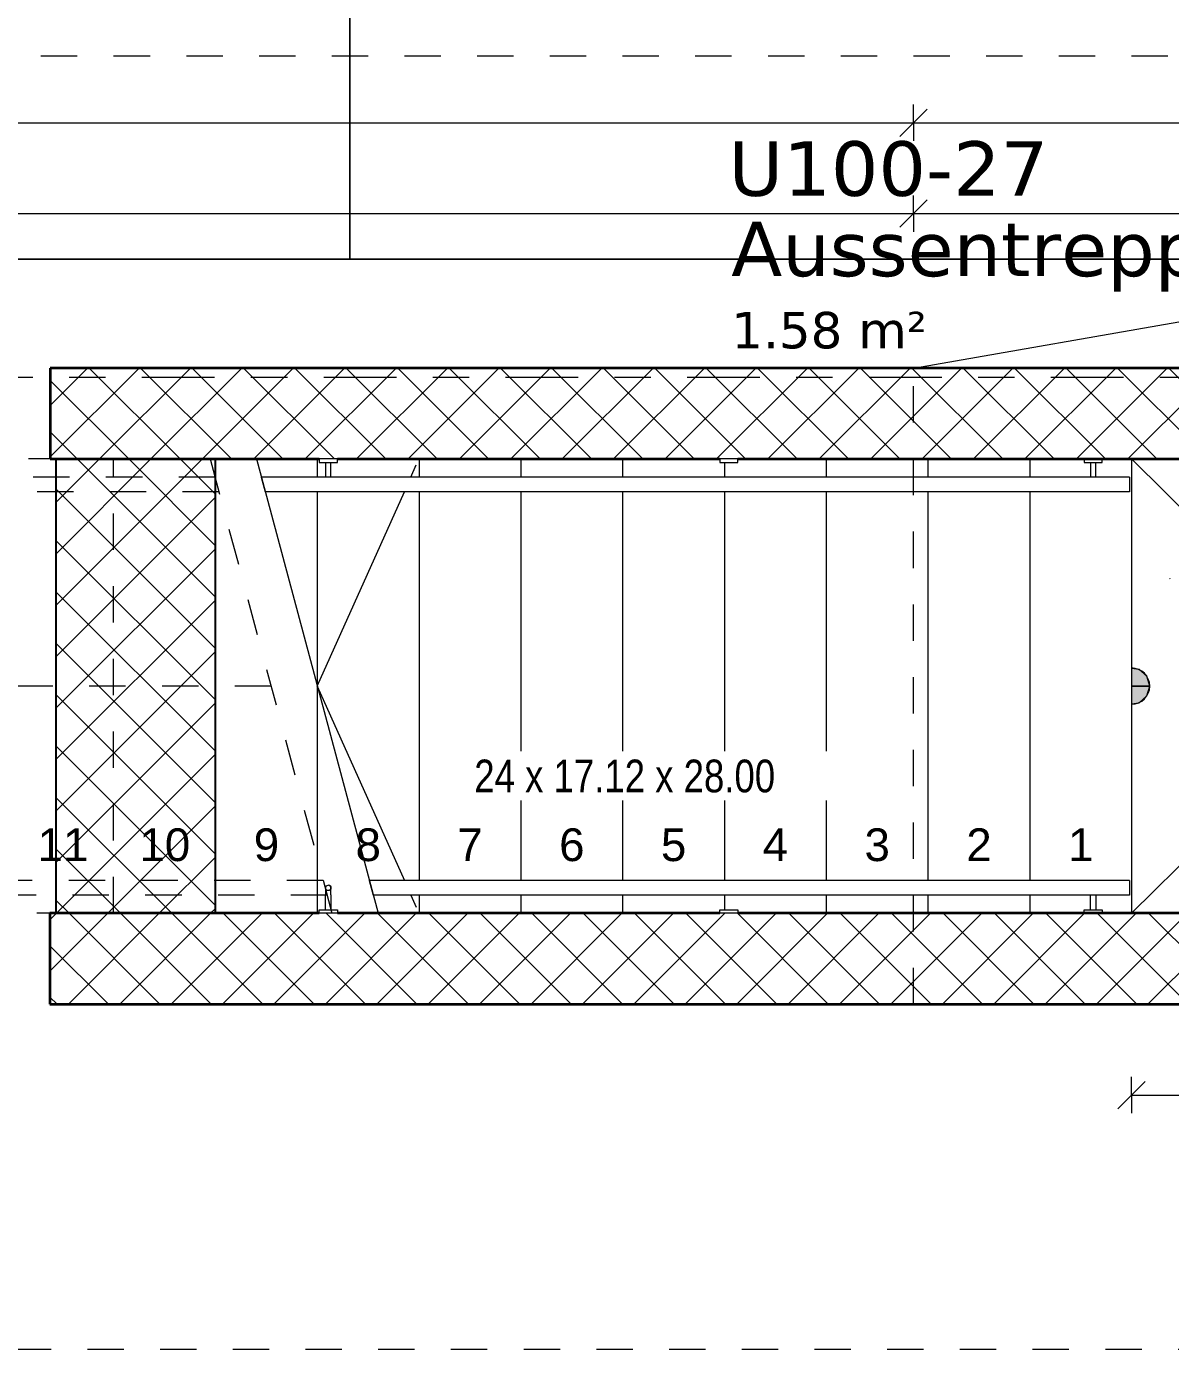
# Model space of a CAD drawing. Header units: metres. Extents: x -85.4 to -16.9, y -21.5 to 5.8.
# Drawn here: x -63.598 to -60.451, y -7.298 to -3.659 of the extents above; entities that cross this region are included whole.
import ezdxf

# ---------------------------------------------------------------- set-up
doc = ezdxf.new("R2010")
doc.units = ezdxf.units.M
for name, pattern in [('_Rasterlinie_', [0.375, 0.2, -0.05, 0.075, -0.05]), ('_Strichpunkt - Fein', [0.2, 0.1, -0.05, 0, -0.05]), ('_Verdeckte Linien_', [0.15, 0.1, -0.05]), ('Gestrichelt', [0.1, 0.05, -0.05]), ('Strichpunkt - Fein', [0.2, 0.1, -0.05, 0, -0.05])]:
    doc.linetypes.add(name, pattern=pattern)
for name, color, linetype, lineweight in [('A-____-____-DIMS', 7, 'Continuous', 5), ('A-____-____-DIMS-50', 7, 'Continuous', 5), ('A-AREA-____-IDEN', 7, 'Continuous', 5), ('A-DETL-GENF-OTLN', 7, 'Continuous', 9), ('A-FLOR-____-OTLN', 7, 'Continuous', 9), ('A-FLOR-HRAL-MBND', 7, '_Verdeckte Linien_', 9), ('A-FLOR-HRAL-OTLN', 7, 'Continuous', 9), ('A-WALL-____-MCUT', 7, 'Continuous', 35), ('A-WALL-____-PATT', 7, 'Continuous', 35), ('C-PRKG-____-OTLN', 7, 'Continuous', 9), ('S-GRID-____-OTLN', 7, 'Continuous', 5), ('S-STRS-____-IDEN', 7, 'Continuous', 9), ('S-STRS-____-MBND', 7, '_Strichpunkt - Fein', 9), ('S-STRS-____-MCUT', 7, 'Continuous', 25), ('S-STRS-____-OTLN', 7, 'Continuous', 9)]:
    doc.layers.add(name, color=color, linetype=linetype, lineweight=lineweight)
doc.layers.add('A-DETL-____-OTLN', color=5, linetype='Continuous', lineweight=9, true_color=0x0000ff)
doc.styles.add('Arial', font='arial.ttf', dxfattribs={"height": 0.09})
doc.styles.add('Arial_2', font='arial.ttf', dxfattribs={"height": 0.1})
doc.styles.add('Arial_4', font='arial.ttf', dxfattribs={"width": 0.8, "height": 0.09})
doc.styles.add('Verdana_2', font='verdana.ttf', dxfattribs={"height": 0.1})
doc.styles.add('Verdana_3', font='verdana.ttf', dxfattribs={"height": 0.15})
doc.dimstyles.new('SUB_Rohbau_fein_1', dxfattribs={"dimscale": 0.3048, "dimtxt": 0.102026, "dimasz": 0.246063, "dimexe": 0.164042, "dimexo": 0.0625, "dimgap": 0.123031, "dimtad": 1, "dimrnd": 0.005, "dimzin": 0, "dimdsep": 46, "dimtxsty": 'Arial_2', "dimblk1": 'OBLIQUE', "dimblk2": 'OBLIQUE', "dimsah": 1, "dimcen": 0.09, "dimazin": 0, "dimtfac": 1, "dimtdec": 4, "dimtix": 1, "dimtmove": 0, "dimatfit": 3, "dimfxl": 0.164042, "dimfxlon": 1, "dimtvp": 1, "dimtfill": 1, "dimtolj": 1, "dimtzin": 0, "dimarcsym": 2})
pattern_1 = [(45, (0, 0), (-0.07071068, 0.07071068), []), (135, (0, 0), (-0.07071068, -0.07071068), [])]

# ---------------------------------------------------------------- blocks, each defined once
blk = doc.blocks.new('PP_Parkplatz - 2650 x 5000-V9--01_UG_OK_FFB_AF_lu')
at = {"layer": 'C-PRKG-____-OTLN', "color": 253, "true_color": 0x999999}
for p, q in [((-47.708, -1.649), (-47.708, -4.2984)), ((-42.708, -1.649), (-47.708, -1.649)), ((-42.708, -1.649), (-47.708, -1.649)), ((-47.708, -1.649), (-47.708, -4.2984)), ((-47.708, -4.2984), (-47.708, -1.649)), ((-47.708, -1.649), (-42.708, -1.649)), ((-47.708, -1.649), (-47.708, -1.649)), ((-42.708, -1.649), (-42.708, -4.2984)), ((-42.708, -4.2984), (-42.708, -1.649)), ((-42.708, -1.649), (-42.708, -4.2984)), ((-42.708, -1.649), (-42.708, -1.649)), ((-42.708, -4.2984), (-47.708, -4.2984)), ((-47.708, -4.2984), (-42.708, -4.2984)), ((-42.708, -4.2984), (-47.708, -4.2984)), ((-47.708, -4.2984), (-47.708, -4.2984)), ((-42.708, -4.2984), (-42.708, -4.2984))]:
    blk.add_line(p, q, dxfattribs=at)
blk = doc.blocks.new('PP_Parkplatz - 2650 x 5000-V11--01_UG_OK_FFB_AF_lu')
at = {"layer": 'C-PRKG-____-OTLN', "color": 253, "true_color": 0x999999}
for p, q in [((-67.708, -1.649), (-62.708, -1.649)), ((-67.708, -1.649), (-67.708, -4.2984)), ((-67.708, -1.649), (-67.708, -4.2984)), ((-62.708, -1.649), (-67.708, -1.649)), ((-67.708, -1.649), (-62.708, -1.649)), ((-67.708, -4.2984), (-67.708, -1.649)), ((-67.708, -1.649), (-67.708, -1.649)), ((-62.708, -1.649), (-62.708, -4.2984)), ((-62.708, -4.2984), (-62.708, -1.649)), ((-62.708, -1.649), (-62.708, -4.2984)), ((-62.708, -1.649), (-62.708, -1.649)), ((-67.708, -4.2984), (-62.708, -4.2984)), ((-67.708, -4.2984), (-62.708, -4.2984)), ((-62.708, -4.2984), (-67.708, -4.2984)), ((-67.708, -4.2984), (-67.708, -4.2984)), ((-62.708, -4.2984), (-62.708, -4.2984))]:
    blk.add_line(p, q, dxfattribs=at)
blk = doc.blocks.new('Aussentreppe_01 - Aussentreppe_01-21172870--01_UG_OK_FFB_AF_lu')
at = {"layer": 'S-STRS-____-OTLN'}
h = blk.add_hatch(dxfattribs=at)
h.set_pattern_fill('FP_1', color=256, style=0, pattern_type=2)
h.set_pattern_definition(pattern_1)
h.paths.add_polyline_path([(-63.3909, -6.0984), (-63.078, -6.0984), (-63.078, -4.8484), (-63.5169, -4.8484), (-63.5169, -6.0984)])
at = {"layer": 'S-STRS-____-MCUT'}
for p, q in [((-63.078, -4.8484), (-63.5169, -4.8484)), ((-63.5169, -4.8484), (-63.5169, -6.0984)), ((-63.078, -6.0984), (-63.078, -4.8484)), ((-63.5169, -6.0984), (-63.078, -6.0984))]:
    blk.add_line(p, q, dxfattribs=at)
at = {"layer": 'S-STRS-____-OTLN'}
for p, q in [((-62.798, -4.8484), (-62.798, -4.8984)), ((-62.518, -4.8484), (-62.518, -4.8984)), ((-62.238, -4.8484), (-62.238, -4.8984)), ((-61.958, -4.8484), (-61.958, -4.8984)), ((-61.678, -4.8584), (-61.678, -4.8984)), ((-61.398, -4.8484), (-61.398, -4.8984)), ((-61.118, -4.8484), (-61.118, -4.8984)), ((-60.838, -4.8484), (-60.838, -4.8984)), ((-60.558, -4.8484), (-60.558, -6.0984)), ((-62.798, -4.9384), (-62.798, -6.0984)), ((-62.518, -4.9384), (-62.518, -6.0084)), ((-62.238, -4.9384), (-62.238, -6.0084)), ((-61.958, -4.9384), (-61.958, -6.0084)), ((-61.678, -4.9384), (-61.678, -6.0084)), ((-61.398, -4.9384), (-61.398, -6.0084)), ((-61.118, -4.9384), (-61.118, -6.0084)), ((-60.838, -4.9384), (-60.838, -6.0084)), ((-62.518, -6.0484), (-62.518, -6.0984)), ((-62.238, -6.0484), (-62.238, -6.0984)), ((-61.958, -6.0484), (-61.958, -6.0984)), ((-61.678, -6.0484), (-61.678, -6.0884)), ((-61.398, -6.0484), (-61.398, -6.0984)), ((-61.118, -6.0484), (-61.118, -6.0984)), ((-60.838, -6.0484), (-60.838, -6.0984))]:
    blk.add_line(p, q, dxfattribs=at)
blk = doc.blocks.new('Geländer - Handlauf - Befestigung-42024518--01_UG_OK_FFB_AF_lu')
at = {"layer": 'A-FLOR-HRAL-OTLN'}
for p, q in [((-0.06, 0.025), (-0.07, 0.025)), ((-0.06, 0), (-0.06, 0.025)), ((-0.02, 0.0075), (-0.06, 0.0075)), ((-0.06, -0.025), (-0.06, 0)), ((-0.07, -0.025), (-0.06, -0.025)), ((-0.06, -0.0075), (-0.02, -0.0075))]:
    blk.add_line(p, q, dxfattribs=at)
blk = doc.blocks.new('Geländer - Handlauf - Befestigung-42028872--01_UG_OK_FFB_AF_lu')
at = {"layer": 'A-FLOR-HRAL-OTLN'}
for p, q in [((-0.06, 0.025), (-0.07, 0.025)), ((-0.07, 0.025), (-0.07, 0)), ((-0.06, 0), (-0.06, 0.025)), ((-0.06, -0.025), (-0.06, 0)), ((-0.07, 0), (-0.07, -0.025)), ((-0.07, -0.025), (-0.06, -0.025))]:
    blk.add_line(p, q, dxfattribs=at)
blk = doc.blocks.new('Geländer - Handlauf - Befestigung-42028874--01_UG_OK_FFB_AF_lu')
at = {"layer": 'A-FLOR-HRAL-OTLN'}
for p, q in [((-0.06, 0.025), (-0.07, 0.025)), ((-0.07, 0.025), (-0.07, 0)), ((-0.06, 0), (-0.06, 0.025)), ((-0.02, 0.0075), (-0.06, 0.0075)), ((-0.06, -0.025), (-0.06, 0)), ((-0.07, 0), (-0.07, -0.025)), ((-0.07, -0.025), (-0.06, -0.025)), ((-0.06, -0.0075), (-0.02, -0.0075))]:
    blk.add_line(p, q, dxfattribs=at)
blk = doc.blocks.new('Geländer - Geländer-21181261--01_UG_OK_FFB_AF_lu')
at = {"layer": 'A-FLOR-HRAL-MBND'}
for p, q in [((-63.0791, -4.8984), (-64.758, -4.8984)), ((-63.0684, -4.9384), (-64.758, -4.9384))]:
    blk.add_line(p, q, dxfattribs=at)
at = {"layer": 'A-FLOR-HRAL-OTLN'}
for p, q in [((-62.9521, -4.8984), (-62.9414, -4.9384)), ((-60.5636, -4.8984), (-62.9521, -4.8984)), ((-60.5636, -4.8984), (-60.5636, -4.9384)), ((-60.5636, -4.9384), (-62.9414, -4.9384))]:
    blk.add_line(p, q, dxfattribs=at)
at = {"rotation": 269.9999999999998}
for name, p in [('Geländer - Handlauf - Befestigung-42028874--01_UG_OK_FFB_AF_lu', (-62.7677, -4.9184)), ('Geländer - Handlauf - Befestigung-42028872--01_UG_OK_FFB_AF_lu', (-61.6656, -4.9184)), ('Geländer - Handlauf - Befestigung-42024518--01_UG_OK_FFB_AF_lu', (-60.6636, -4.9184))]:
    blk.add_blockref(name, p, dxfattribs=at)
blk = doc.blocks.new('Treppe - Treppe-42006623--01_UG_OK_FFB_AF_lu')
at = {"layer": 'S-STRS-____-MCUT'}
for p, q in [((-63.078, -4.8484), (-63.5169, -4.8484)), ((-63.5169, -4.8484), (-63.5169, -6.0984)), ((-63.078, -6.0984), (-63.078, -4.8484)), ((-63.5169, -6.0984), (-63.078, -6.0984))]:
    blk.add_line(p, q, dxfattribs=at)
at = {"layer": 'S-STRS-____-OTLN'}
for p, q in [((-62.798, -4.8484), (-62.798, -4.8984)), ((-62.518, -4.8484), (-62.518, -4.8984)), ((-62.238, -4.8484), (-62.238, -4.8984)), ((-61.958, -4.8484), (-61.958, -4.8984)), ((-61.678, -4.8584), (-61.678, -4.8984)), ((-61.398, -4.8484), (-61.398, -4.8984)), ((-61.118, -4.8484), (-61.118, -4.8984)), ((-60.838, -4.8484), (-60.838, -4.8984)), ((-60.558, -4.8484), (-60.558, -6.0984)), ((-62.798, -4.9384), (-62.798, -6.0984)), ((-62.518, -4.9384), (-62.518, -6.0084)), ((-62.238, -4.9384), (-62.238, -6.0084)), ((-61.958, -4.9384), (-61.958, -6.0084)), ((-61.678, -4.9384), (-61.678, -6.0084)), ((-61.398, -4.9384), (-61.398, -6.0084)), ((-61.118, -4.9384), (-61.118, -6.0084)), ((-60.838, -4.9384), (-60.838, -6.0084)), ((-62.518, -6.0484), (-62.518, -6.0984)), ((-62.238, -6.0484), (-62.238, -6.0984)), ((-61.958, -6.0484), (-61.958, -6.0984)), ((-61.678, -6.0484), (-61.678, -6.0884)), ((-61.398, -6.0484), (-61.398, -6.0984)), ((-61.118, -6.0484), (-61.118, -6.0984)), ((-60.838, -6.0484), (-60.838, -6.0984))]:
    blk.add_line(p, q, dxfattribs=at)
blk = doc.blocks.new('Geländer - Handlauf - Befestigung-V17--01_UG_OK_FFB_AF_lu')
at = {"layer": 'A-FLOR-HRAL-OTLN'}
for p, q in [((-0.06, 0.025), (-0.07, 0.025)), ((-0.07, 0.025), (-0.07, 0)), ((-0.06, 0), (-0.06, 0.025)), ((-0.0191, 0.0075), (-0.06, 0.0075)), ((-0.06, -0.025), (-0.06, 0)), ((-0.07, 0), (-0.07, -0.025)), ((-0.07, -0.025), (-0.06, -0.025)), ((-0.06, -0.0075), (-0.0191, -0.0075))]:
    blk.add_line(p, q, dxfattribs=at)
at = {"layer": 'A-FLOR-HRAL-OTLN', "flags": 128}
for points in [[(-0.0191, 0.0075), (-0.0183, 0.0075), (-0.0175, 0.0075), (-0.0168, 0.0075), (-0.016, 0.0075), (-0.0153, 0.0075), (-0.0145, 0.0075), (-0.0138, 0.0075), (-0.0131, 0.0075), (-0.0123, 0.0075), (-0.0116, 0.0075), (-0.0109, 0.0075), (-0.0103, 0.0075), (-0.0096, 0.0075), (-0.0089, 0.0075), (-0.0083, 0.0075), (-0.0077, 0.0075), (-0.0071, 0.0075), (-0.0065, 0.0075), (-0.0059, 0.0075), (-0.0054, 0.0075), (-0.0049, 0.0075), (-0.0044, 0.0075), (-0.0039, 0.0075), (-0.0034, 0.0075), (-0.003, 0.0075), (-0.0026, 0.0075), (-0.0022, 0.0075), (-0.0019, 0.0075), (-0.0016, 0.0075), (-0.0013, 0.0075), (-0.001, 0.0075), (-0.0008, 0.0075), (-0.0006, 0.0075), (-0.0004, 0.0075), (-0.0003, 0.0075), (-0.0002, 0.0075), (-0.0001, 0.0075), (0, 0.0075), (0, 0.0075)], [(0, 0.0075), (0.0003, 0.0075), (0.0006, 0.0075), (0.0009, 0.0074), (0.0012, 0.0074), (0.0015, 0.0074), (0.0018, 0.0073)], [(0.004, 0.0064), (0.0042, 0.0062), (0.0045, 0.006), (0.0047, 0.0058), (0.0049, 0.0056), (0.0052, 0.0054), (0.0054, 0.0052), (0.0056, 0.005), (0.0058, 0.0048), (0.006, 0.0045), (0.0061, 0.0043), (0.0063, 0.0041)], [(0.0066, 0.0035), (0.0068, 0.0033), (0.0069, 0.003), (0.007, 0.0027), (0.0071, 0.0024), (0.0072, 0.0022), (0.0073, 0.0019), (0.0073, 0.0016), (0.0074, 0.0013), (0.0074, 0.001), (0.0075, 0.0007), (0.0075, 0.0004)], [(0, -0.0075), (0, -0.0075), (-0.0001, -0.0075), (-0.0001, -0.0075), (-0.0002, -0.0075), (-0.0004, -0.0075), (-0.0005, -0.0075), (-0.0007, -0.0075), (-0.001, -0.0075), (-0.0012, -0.0075), (-0.0015, -0.0075), (-0.0018, -0.0075), (-0.0022, -0.0075), (-0.0025, -0.0075), (-0.0029, -0.0075), (-0.0033, -0.0075), (-0.0038, -0.0075), (-0.0042, -0.0075), (-0.0047, -0.0075), (-0.0052, -0.0075), (-0.0058, -0.0075), (-0.0063, -0.0075), (-0.0069, -0.0075), (-0.0075, -0.0075), (-0.0081, -0.0075), (-0.0088, -0.0075), (-0.0094, -0.0075), (-0.0101, -0.0075), (-0.0108, -0.0075), (-0.0114, -0.0075), (-0.0121, -0.0075), (-0.0129, -0.0075), (-0.0136, -0.0075), (-0.0143, -0.0075), (-0.0151, -0.0075), (-0.0158, -0.0075), (-0.0166, -0.0075), (-0.0173, -0.0075), (-0.0181, -0.0075), (-0.0188, -0.0075), (-0.0191, -0.0075)], [(0.0016, -0.0073), (0.0014, -0.0074), (0.0011, -0.0074), (0.0008, -0.0075), (0.0005, -0.0075), (0.0002, -0.0075), (0, -0.0075)], [(0.0051, -0.0055), (0.0048, -0.0057), (0.0046, -0.0059), (0.0044, -0.0061), (0.0041, -0.0063), (0.0039, -0.0064), (0.0036, -0.0066), (0.0033, -0.0067), (0.0031, -0.0068), (0.0028, -0.007), (0.0025, -0.0071), (0.0022, -0.0072)]]:
    blk.add_lwpolyline(points, dxfattribs=at)
at = {"layer": 'A-FLOR-HRAL-OTLN'}
for start, end in [(90, 270), (270, 90)]:
    blk.add_arc((0, 0), 0.0075, start, end, dxfattribs=at)
blk = doc.blocks.new('Geländer - Geländer-42024841--01_UG_OK_FFB_AF_lu')
at = {"layer": 'A-FLOR-HRAL-MBND'}
for p, q in [((-62.7817, -6.0084), (-64.758, -6.0084)), ((-62.7709, -6.0484), (-64.758, -6.0484))]:
    blk.add_line(p, q, dxfattribs=at)
at = {"layer": 'A-FLOR-HRAL-OTLN'}
for p, q in [((-62.6547, -6.0084), (-62.6439, -6.0484)), ((-60.5636, -6.0084), (-62.6547, -6.0084)), ((-60.5636, -6.0084), (-60.5636, -6.0484)), ((-60.5636, -6.0484), (-62.6439, -6.0484))]:
    blk.add_line(p, q, dxfattribs=at)
at = {"extrusion": (0, 0, -1), "zscale": -1, "rotation": 89.9999999999812}
for name, p in [('Geländer - Handlauf - Befestigung-V17--01_UG_OK_FFB_AF_lu', (62.7677, -6.0284)), ('Geländer - Handlauf - Befestigung-42024518--01_UG_OK_FFB_AF_lu', (60.6636, -6.0284)), ('Geländer - Handlauf - Befestigung-42028872--01_UG_OK_FFB_AF_lu', (61.6656, -6.0284))]:
    blk.add_blockref(name, p, dxfattribs=at)
blk = doc.blocks.new('DE_Detailverweis - mit_Rahmen-56961562--01_UG_OK_FFB_AF_lu')
at = {"layer": 'A-DETL-GENF-OTLN', "color": 30, "linetype": 'Strichpunkt - Fein', "true_color": 0xff8000}
for p, q in [((0, 3.5593), (10.8279, 3.5593)), ((10.8279, 0), (0, 0))]:
    blk.add_line(p, q, dxfattribs=at)
blk = doc.blocks.new('DIMBLOCK114--01_UG_OK_FFB_AF_lu')
at = {"layer": 'A-____-____-DIMS-50'}
for p, q in [((-66.508, -4.1734), (-66.508, -4.1234)), ((-66.508, -4.1734), (-66.4705, -4.1359)), ((-61.158, -4.1734), (-61.158, -4.1234)), ((-61.158, -4.1734), (-61.1205, -4.1359)), ((-66.508, -4.1734), (-66.5455, -4.2109)), ((-66.508, -4.1734), (-61.158, -4.1734)), ((-66.508, -4.1734), (-66.508, -4.2234)), ((-61.158, -4.1734), (-61.1955, -4.2109)), ((-61.158, -4.1734), (-61.158, -4.2234))]:
    blk.add_line(p, q, dxfattribs=at)
at = {"layer": 'A-____-____-DIMS-50', "color": 0, "insert": (-63.9687, -4.0014), "char_height": 0.1, "width": 0.325653, "attachment_point": 1, "line_spacing_factor": 0.941778, "style": 'Arial_2', "bg_fill": 3, "box_fill_scale": 1.25, "bg_fill_color": 256, "bg_fill_true_color": 13158600, "bg_fill_transparency": 0}
blk.add_mtext('5.35', dxfattribs=at)
blk = doc.blocks.new('_Oblique')
at = {"color": 0, "linetype": 'ByBlock', "lineweight": -2}
blk.add_line((-0.5, -0.5), (0.5, 0.5), dxfattribs=at)
blk = doc.blocks.new('DIMBLOCK115--01_UG_OK_FFB_AF_lu')
at = {"layer": 'A-____-____-DIMS-50'}
for p, q in [((-61.158, -4.1734), (-61.158, -4.1234)), ((-61.158, -4.1734), (-61.1205, -4.1359)), ((-58.708, -4.1734), (-58.708, -4.1234)), ((-58.708, -4.1734), (-58.6705, -4.1359)), ((-61.158, -4.1734), (-61.1955, -4.2109)), ((-61.158, -4.1734), (-58.708, -4.1734)), ((-61.158, -4.1734), (-61.158, -4.2234)), ((-58.708, -4.1734), (-58.7455, -4.2109)), ((-58.708, -4.1734), (-58.708, -4.2234))]:
    blk.add_line(p, q, dxfattribs=at)
at = {"layer": 'A-____-____-DIMS-50', "color": 0, "insert": (-60.0687, -4.0014), "char_height": 0.1, "width": 0.325653, "attachment_point": 1, "line_spacing_factor": 0.941778, "style": 'Arial_2', "bg_fill": 3, "box_fill_scale": 1.25, "bg_fill_color": 256, "bg_fill_true_color": 13158600, "bg_fill_transparency": 0}
blk.add_mtext('2.45', dxfattribs=at)
blk = doc.blocks.new('DIMBLOCK206--01_UG_OK_FFB_AF_lu')
at = {"layer": 'A-____-____-DIMS-50'}
for p, q in [((-60.558, -6.5984), (-60.558, -6.5484)), ((-59.298, -6.5984), (-59.298, -6.5484)), ((-60.558, -6.5984), (-60.5205, -6.5609)), ((-59.298, -6.5984), (-59.2605, -6.5609)), ((-60.558, -6.5984), (-60.5955, -6.6359)), ((-60.558, -6.5984), (-59.298, -6.5984)), ((-60.558, -6.5984), (-60.558, -6.6484)), ((-59.298, -6.5984), (-59.3355, -6.6359)), ((-59.298, -6.5984), (-59.298, -6.6484))]:
    blk.add_line(p, q, dxfattribs=at)
at = {"layer": 'A-____-____-DIMS-50', "color": 0, "insert": (-60.0637, -6.4264), "char_height": 0.1, "width": 0.325653, "attachment_point": 1, "line_spacing_factor": 0.941778, "style": 'Arial_2', "bg_fill": 3, "box_fill_scale": 1.25, "bg_fill_color": 256, "bg_fill_true_color": 13158600, "bg_fill_transparency": 0}
blk.add_mtext('1.26', dxfattribs=at)
blk = doc.blocks.new('DIMBLOCK246--01_UG_OK_FFB_AF_lu')
at = {"layer": 'A-____-____-DIMS-50'}
for p, q in [((-66.508, -3.9234), (-66.508, -3.8734)), ((-66.508, -3.9234), (-66.4705, -3.8859)), ((-61.158, -3.9234), (-61.158, -3.8734)), ((-61.158, -3.9234), (-61.1205, -3.8859)), ((-66.508, -3.9234), (-66.5455, -3.9609)), ((-66.508, -3.9234), (-61.158, -3.9234)), ((-66.508, -3.9234), (-66.508, -3.9734)), ((-61.158, -3.9234), (-61.1955, -3.9609)), ((-61.158, -3.9234), (-61.158, -3.9734))]:
    blk.add_line(p, q, dxfattribs=at)
at = {"layer": 'A-____-____-DIMS-50', "color": 0, "insert": (-63.9687, -3.7514), "char_height": 0.1, "width": 0.325653, "attachment_point": 1, "line_spacing_factor": 0.941778, "style": 'Arial_2', "bg_fill": 3, "box_fill_scale": 1.25, "bg_fill_color": 256, "bg_fill_true_color": 13158600, "bg_fill_transparency": 0}
blk.add_mtext('5.35', dxfattribs=at)
blk = doc.blocks.new('DIMBLOCK247--01_UG_OK_FFB_AF_lu')
at = {"layer": 'A-____-____-DIMS-50'}
for p, q in [((-61.158, -3.9234), (-61.158, -3.8734)), ((-61.158, -3.9234), (-61.1205, -3.8859)), ((-57.708, -3.9234), (-57.708, -3.8734)), ((-57.708, -3.9234), (-57.6705, -3.8859)), ((-61.158, -3.9234), (-61.1955, -3.9609)), ((-61.158, -3.9234), (-57.708, -3.9234)), ((-61.158, -3.9234), (-61.158, -3.9734)), ((-57.708, -3.9234), (-57.7455, -3.9609)), ((-57.708, -3.9234), (-57.708, -3.9734))]:
    blk.add_line(p, q, dxfattribs=at)
at = {"layer": 'A-____-____-DIMS-50', "color": 0, "insert": (-59.5687, -3.7514), "char_height": 0.1, "width": 0.325653, "attachment_point": 1, "line_spacing_factor": 0.941778, "style": 'Arial_2', "bg_fill": 3, "box_fill_scale": 1.25, "bg_fill_color": 256, "bg_fill_true_color": 13158600, "bg_fill_transparency": 0}
blk.add_mtext('3.45', dxfattribs=at)

msp = doc.modelspace()

# ---------------------------------------------------------------- hatches: boundary and pattern name
at = {"layer": 'A-WALL-____-PATT', "lineweight": 9}
h = msp.add_hatch(dxfattribs=at)
h.set_pattern_fill('FP_1', color=256, style=0, pattern_type=2)
h.set_pattern_definition(pattern_1)
h.paths.add_polyline_path([(-57.958, -4.8484), (-57.958, -4.5984), (-63.5328, -4.5984), (-63.5328, -4.8484), (-58.1917, -4.8484)])
h = msp.add_hatch(dxfattribs=at)
h.set_pattern_fill('FP_1', color=256, style=0, pattern_type=2)
h.set_pattern_definition(pattern_1)
h.paths.add_polyline_path([(-63.3909, -6.3484), (-57.708, -6.3484), (-57.708, -6.0984), (-63.5331, -6.0984), (-63.5331, -6.3484)])
at = {"layer": 'S-STRS-____-OTLN'}
h = msp.add_hatch(color=256, dxfattribs=at)
edge = h.paths.add_edge_path()
edge.add_arc((-60.558, -5.4734), 0.05, 0, 89.8309)
edge.add_line((-60.5579, -5.4234), (-60.558, -5.4734))
edge.add_line((-60.558, -5.4734), (-60.508, -5.4734))
msp.add_hatch(color=256, dxfattribs=at).paths.add_polyline_path([(-60.558, -5.5219), (-60.5372, -5.5189), (-60.516, -5.5005), (-60.508, -5.4734), (-60.516, -5.4464), (-60.5372, -5.428), (-60.558, -5.425)])
h = msp.add_hatch(color=256, dxfattribs=at)
edge = h.paths.add_edge_path()
edge.add_arc((-60.558, -5.4734), 0.05, 270.1691, 360)
edge.add_line((-60.508, -5.4734), (-60.558, -5.4734))
edge.add_line((-60.558, -5.4734), (-60.5579, -5.5234))

# ---------------------------------------------------------------- linework, layer by layer
at = {"layer": 'A-AREA-____-IDEN'}
msp.add_line((-60.4514, -5.1794), (-60.4531, -5.1775), dxfattribs=at)
at = {"layer": 'A-DETL-____-OTLN', "color": 7, "linetype": 'Gestrichelt'}
msp.add_line((-61.158, -6.3484), (-61.158, -4.5984), dxfattribs=at)
at = {"layer": 'A-FLOR-____-OTLN'}
for p, q in [((-61.158, -4.5984), (-59.433, -4.2984)), ((-59.298, -6.0984), (-60.558, -4.8484)), ((-60.558, -6.0984), (-59.298, -4.8484))]:
    msp.add_line(p, q, dxfattribs=at)
at = {"layer": 'A-WALL-____-MCUT'}
for p, q in [((-57.708, -4.5984), (-63.5328, -4.5984)), ((-63.5328, -4.5984), (-63.5328, -4.8484)), ((-63.5328, -4.8484), (-62.7927, -4.8484)), ((-62.7427, -4.8484), (-61.6906, -4.8484)), ((-61.6406, -4.8484), (-59.298, -4.8484)), ((-62.7927, -6.0984), (-63.5331, -6.0984)), ((-63.5331, -6.0984), (-63.5331, -6.3484)), ((-61.6906, -6.0984), (-62.7427, -6.0984)), ((-59.298, -6.0984), (-61.6406, -6.0984)), ((-63.5331, -6.3484), (-57.708, -6.3484))]:
    msp.add_line(p, q, dxfattribs=at)
at = {"layer": 'S-GRID-____-OTLN', "color": 8, "linetype": '_Rasterlinie_', "true_color": 0x808080}
msp.add_line((-80.7802, -4.6234), (-33.0021, -4.6234), dxfattribs=at)
at = {"layer": 'S-STRS-____-MBND'}
for p, q in [((-63.0925, -4.8484), (-64.758, -4.8484)), ((-63.358, -6.0984), (-63.358, -4.8484)), ((-63.358, -6.0984), (-63.358, -4.8484)), ((-63.0925, -4.8484), (-62.7575, -6.0984)), ((-63.078, -6.0984), (-63.078, -4.9024)), ((-63.078, -6.0984), (-63.078, -4.9024)), ((-62.8695, -6.0984), (-64.758, -6.0984))]:
    msp.add_line(p, q, dxfattribs=at)
at = {"layer": 'S-STRS-____-MBND', "linetype": 'Continuous'}
msp.add_line((-62.9655, -4.8484), (-62.6305, -6.0984), dxfattribs=at)
at = {"layer": 'S-STRS-____-MBND', "linetype": '_Verdeckte Linien_'}
msp.add_line((-62.925, -5.4734), (-64.758, -5.4734), dxfattribs=at)
at = {"layer": 'S-STRS-____-OTLN'}
for p, q in [((-62.5404, -4.8984), (-62.5254, -4.865)), ((-62.798, -5.4734), (-62.5583, -4.9384)), ((-60.5579, -5.4234), (-60.558, -5.4734)), ((-60.5372, -5.428), (-60.558, -5.425)), ((-60.558, -5.425), (-60.558, -5.5219)), ((-60.516, -5.4464), (-60.5372, -5.428)), ((-60.508, -5.4734), (-60.516, -5.4464)), ((-62.798, -5.4734), (-62.5583, -6.0084)), ((-60.558, -5.4734), (-60.508, -5.4734)), ((-60.508, -5.4734), (-60.558, -5.4734)), ((-60.558, -5.4734), (-60.5579, -5.5234)), ((-60.516, -5.5005), (-60.508, -5.4734)), ((-60.558, -5.5219), (-60.5372, -5.5189)), ((-60.5372, -5.5189), (-60.516, -5.5005)), ((-62.5404, -6.0484), (-62.5254, -6.0819))]:
    msp.add_line(p, q, dxfattribs=at)
for start, end in [(0, 89.8309), (270.1691, 0)]:
    msp.add_arc((-60.558, -5.4734), 0.05, start, end, dxfattribs=at)

# ---------------------------------------------------------------- block references
at = {"layer": 'A-DETL-GENF-OTLN', "color": 30, "true_color": 0xff8000}
msp.add_blockref('DE_Detailverweis - mit_Rahmen-56961562--01_UG_OK_FFB_AF_lu', (-68.158, -7.2984), dxfattribs=at)
at = {"layer": 'A-FLOR-HRAL-OTLN'}
for name in ['Geländer - Geländer-21181261--01_UG_OK_FFB_AF_lu', 'Geländer - Geländer-42024841--01_UG_OK_FFB_AF_lu']:
    msp.add_blockref(name, (0, 0), dxfattribs=at)
at = {"layer": 'C-PRKG-____-OTLN', "color": 253, "true_color": 0x999999}
for name, p in [('PP_Parkplatz - 2650 x 5000-V11--01_UG_OK_FFB_AF_lu', (0, 0)), ('PP_Parkplatz - 2650 x 5000-V9--01_UG_OK_FFB_AF_lu', (-15, 0))]:
    msp.add_blockref(name, p, dxfattribs=at)
at = {"layer": 'S-STRS-____-OTLN'}
for name in ['Aussentreppe_01 - Aussentreppe_01-21172870--01_UG_OK_FFB_AF_lu', 'Treppe - Treppe-42006623--01_UG_OK_FFB_AF_lu']:
    msp.add_blockref(name, (0, 0), dxfattribs=at)

# ---------------------------------------------------------------- texts
at = {"layer": 'A-AREA-____-IDEN', "attachment_point": 1}
for s, insert, char_height, width, style in [('U100-27', (-61.6666, -3.9744), 0.15, 1.074261, 'Verdana_3'), ('Aussentreppe West', (-61.6594, -4.1955), 0.15, 2.368987, 'Verdana_3'), ('1.58 m²', (-61.6589, -4.444), 0.1, 0.709493, 'Verdana_2')]:
    msp.add_mtext(s, dxfattribs=dict(at, insert=insert, char_height=char_height, width=width, style=style))
at = {"layer": 'S-STRS-____-OTLN', "char_height": 0.09, "attachment_point": 1, "line_spacing_factor": 0.941778, "style": 'Arial'}
for s, insert, width in [('11', (-63.5672, -5.8647), 0.16613), ('10', (-63.2872, -5.8647), 0.16613), ('9', (-62.9726, -5.8647), 0.083065), ('8', (-62.6926, -5.8647), 0.083065), ('7', (-62.4126, -5.8647), 0.083065), ('6', (-62.1326, -5.8647), 0.083065), ('5', (-61.8526, -5.8647), 0.083065), ('4', (-61.5726, -5.8647), 0.083065), ('3', (-61.2926, -5.8647), 0.083065), ('2', (-61.0126, -5.8647), 0.083065), ('1', (-60.7326, -5.8647), 0.083065)]:
    msp.add_mtext(s, dxfattribs=dict(at, insert=insert, width=width))

# ---------------------------------------------------------------- next in the draw order: texts
at = {"layer": 'S-STRS-____-IDEN', "lineweight": 5, "insert": (-62.366, -5.6755), "char_height": 0.09, "width": 0.974852, "attachment_point": 1, "style": 'Arial_4', "bg_fill": 3, "box_fill_scale": 1.25, "bg_fill_color": 256, "bg_fill_true_color": 13158600, "bg_fill_transparency": 0}
msp.add_mtext('24 x 17.12 x 28.00', dxfattribs=at)

# ---------------------------------------------------------------- next in the draw order: dimensions: what is measured, and where the dimension line sits
at = {"layer": 'A-____-____-DIMS'}
for base, p1, p2, override, picture, middle in [((-61.158, -4.1734), (-66.508, -4.2234), (-61.158, -4.2234), {"dimpost": '<>', "dimfxl": 5.35}, 'DIMBLOCK114--01_UG_OK_FFB_AF_lu', (-63.833, -4.0849)), ((-59.298, -6.5984), (-60.558, -6.5484), (-59.298, -6.5484), {"dimpost": '<>', "dimfxl": 1.26}, 'DIMBLOCK206--01_UG_OK_FFB_AF_lu', (-59.928, -6.5099))]:
    dim = msp.add_linear_dim(base=base, p1=p1, p2=p2, dimstyle='SUB_Rohbau_fein_1', override=override, dxfattribs=at)
    dim.commit()
    dim.dimension.update_dxf_attribs({"geometry": picture, "text_midpoint": middle})

# ---------------------------------------------------------------- next in the draw order: dimensions: what is measured, and where the dimension line sits
dim = msp.add_linear_dim(base=(-58.708, -4.1734), p1=(-61.158, -4.2234), p2=(-58.708, -4.1234), dimstyle='SUB_Rohbau_fein_1', override={"dimpost": '<>', "dimfxl": 2.45204}, dxfattribs=at)
dim.commit()
dim.dimension.update_dxf_attribs({"geometry": 'DIMBLOCK115--01_UG_OK_FFB_AF_lu', "text_midpoint": (-59.933, -4.0849)})

# ---------------------------------------------------------------- next in the draw order: dimensions: what is measured, and where the dimension line sits
dim = msp.add_linear_dim(base=(-61.158, -3.9234), p1=(-66.508, -3.9734), p2=(-61.158, -3.9734), dimstyle='SUB_Rohbau_fein_1', override={"dimpost": '<>', "dimfxl": 5.35}, dxfattribs=at)
dim.commit()
dim.dimension.update_dxf_attribs({"geometry": 'DIMBLOCK246--01_UG_OK_FFB_AF_lu', "text_midpoint": (-63.833, -3.8349)})

# ---------------------------------------------------------------- next in the draw order: dimensions: what is measured, and where the dimension line sits
dim = msp.add_linear_dim(base=(-57.708, -3.9234), p1=(-61.158, -3.9734), p2=(-57.708, -3.9734), dimstyle='SUB_Rohbau_fein_1', override={"dimpost": '<>', "dimfxl": 3.45}, dxfattribs=at)
dim.commit()
dim.dimension.update_dxf_attribs({"geometry": 'DIMBLOCK247--01_UG_OK_FFB_AF_lu', "text_midpoint": (-59.433, -3.8349)})

doc.saveas('drawing.dxf')
